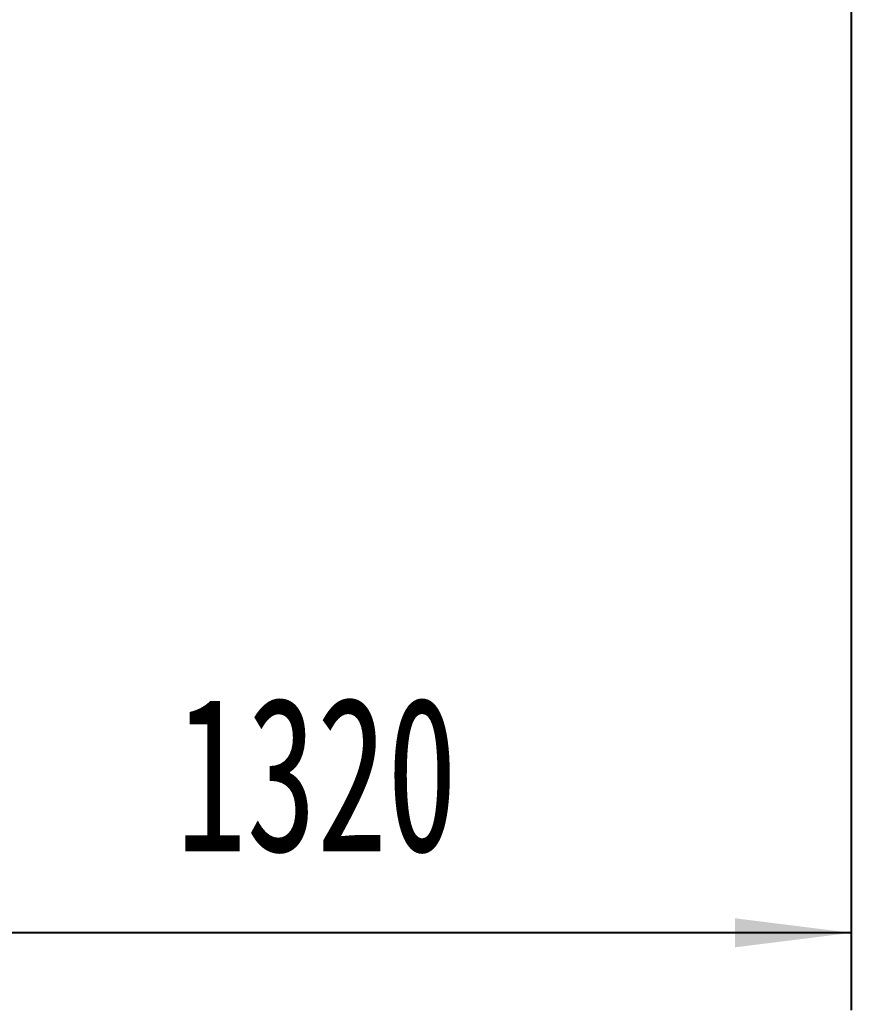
# Model space of a CAD drawing. Header units: millimetres. Extents: x -14850 to 14850, y -10500 to 10500.
# Drawn here: x 3126 to 4200, y 66 to 1346 of the extents above; entities that cross this region are included whole.
import ezdxf

# ---------------------------------------------------------------- set-up
doc = ezdxf.new("R2010")
doc.units = ezdxf.units.MM
doc.layers.add('CAXA4', color=3, linetype='Continuous', lineweight=25)
doc.styles.add('标准', font='', dxfattribs={"width": 0.667})
doc.styles.get('标准').set_extended_font_data('SimSun')
doc.dimstyles.new('标准', dxfattribs={"dimscale": 50, "dimtxt": 4, "dimasz": 3, "dimexe": 2, "dimexo": 0, "dimtad": 1, "dimdec": 1, "dimdsep": 46, "dimtxsty": '标准', "dimcen": 0, "dimdle": 4, "dimaunit": 1, "dimazin": 2, "dimtfac": 1, "dimtdec": 3, "dimtmove": 0, "dimatfit": 3, "dimfxl": 0, "dimtolj": 1, "dimtzin": 0, "dimarcsym": 0})

# ---------------------------------------------------------------- blocks, each defined once
blk = doc.blocks.new('*D264')
at = {"layer": 'CAXA4', "linetype": 'Continuous', "lineweight": 25}
for points in [[(2880.3, 165.8), (3030.3, 184.6), (3030.3, 147.1)], [(4200.3, 165.8), (4050.3, 184.6), (4050.3, 147.1)]]:
    blk.add_hatch(color=0, dxfattribs=at).paths.add_polyline_path(points, flags=0)
at = {"layer": 'CAXA4', "color": 0, "linetype": 'Continuous', "lineweight": 25}
for p, q in [((4200.3, 2521.3), (4200.3, 65.8)), ((2880.3, 2408.9), (2880.3, 65.8)), ((4200.3, 165.8), (2880.3, 165.8))]:
    blk.add_line(p, q, dxfattribs=at)
at = {"layer": 'CAXA4', "color": 0, "linetype": 'Continuous', "lineweight": 25, "insert": (3328.3, 471.1), "char_height": 200, "attachment_point": 1, "style": '标准'}
blk.add_mtext('\\fSimSun|b0|i0|p34;1320', dxfattribs=at)

msp = doc.modelspace()

# ---------------------------------------------------------------- dimensions: what is measured, and where the dimension line sits
at = {"layer": 'CAXA4'}
dim = msp.add_linear_dim(base=(3540.26, 165.83), p1=(4200.26, 2521.32), p2=(2880.26, 2408.92), angle=180, text='\\fSimSun;1320', dimstyle='标准', dxfattribs=at)
dim.commit()
dim.dimension.update_dxf_attribs({"geometry": '*D264', "text_midpoint": (3540.26, 334.08)})

doc.saveas('drawing.dxf')
